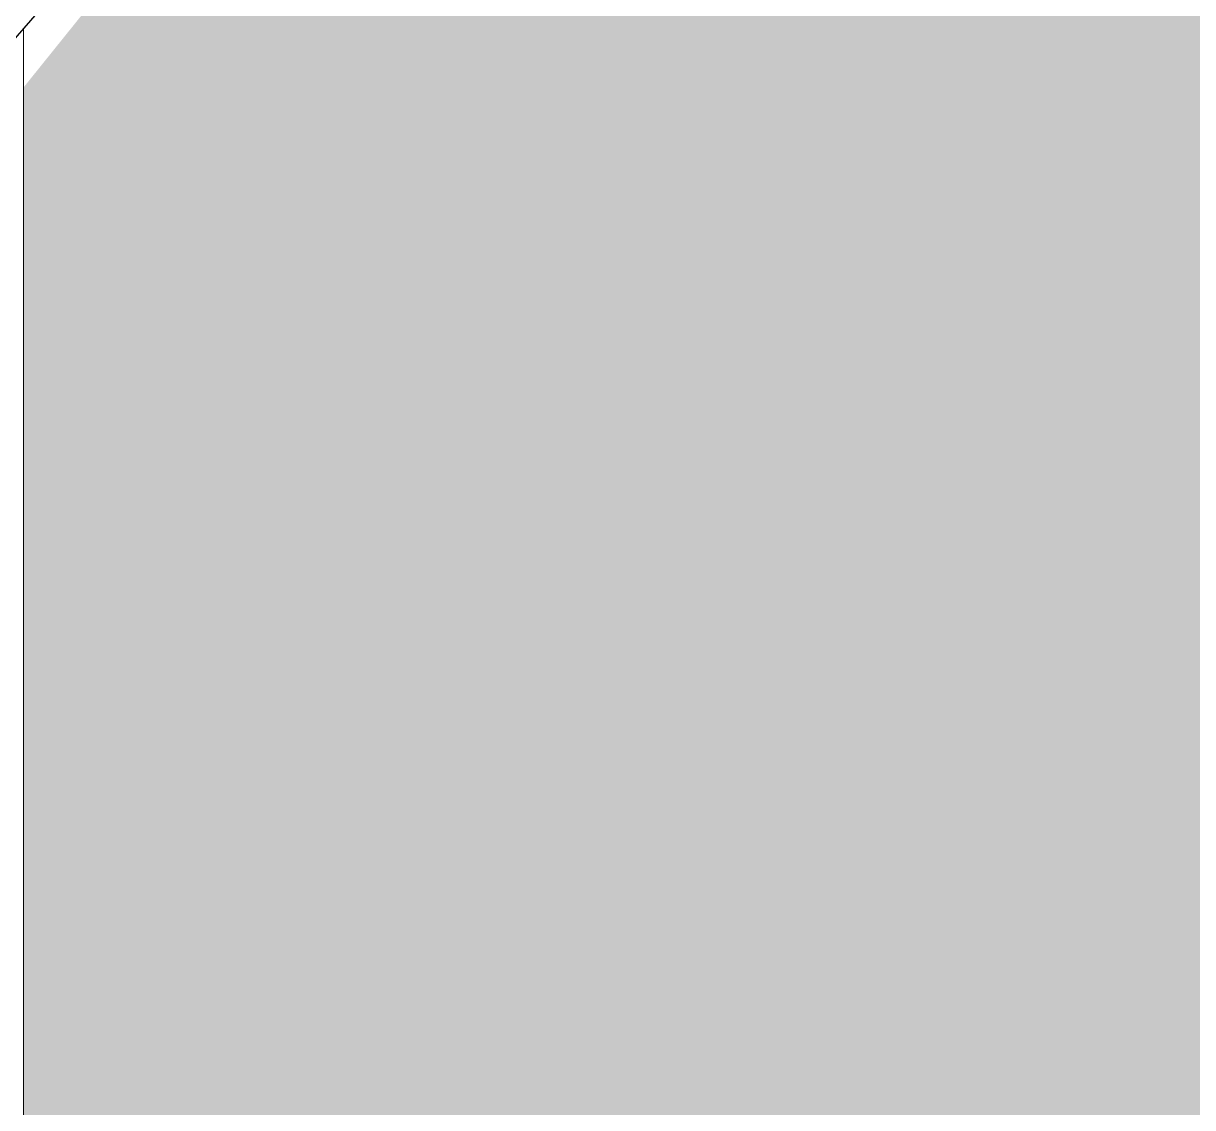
# Model space of a CAD drawing. Header units: metres. Extents: x -5 to 264, y -2 to 18.
# Drawn here: x 10.27851 to 10.30075, y 13.61904 to 13.63967 of the extents above; entities that cross this region are included whole.
import ezdxf

# ---------------------------------------------------------------- set-up
doc = ezdxf.new("R2010")
doc.units = ezdxf.units.M
for name, color, linetype, lineweight in [('A-ROOF', 7, 'Continuous', 9), ('A-ROOF-1', 7, 'Continuous', 25), ('S-BEAM', 7, 'Continuous', 5), ('S-BEAM-3', 7, 'Continuous', 15)]:
    doc.layers.add(name, color=color, linetype=linetype, lineweight=lineweight)
doc.layers.add('S-BEAM-1', color=7, linetype='Continuous', lineweight=5, true_color=0xe9e9e9)

# ---------------------------------------------------------------- blocks, each defined once
blk = doc.blocks.new('Telhados 1 - Telhados 1-4018348-CORTE A_A')
at = {"layer": 'A-ROOF-1'}
blk.add_line((10.277545, 13.638449), (10.291531, 13.654539), dxfattribs=at)
blk = doc.blocks.new('MK_JOIST_R01 - MK_JOIST_36_-V62-CORTE A_A')
at = {"layer": 'S-BEAM-1'}
blk.add_hatch(color=256, dxfattribs=at).paths.add_polyline_path([(10.294048, 13.573705), (10.321485, 13.573705), (10.321299, 13.639779), (10.302028, 13.658654), (10.294048, 13.65763), (10.290509, 13.653363), (10.278515, 13.638449), (10.278515, 13.573705), (10.291531, 13.573705)])
at = {"layer": 'S-BEAM'}
blk.add_line((10.278515, 13.627283), (10.278515, 13.639565), dxfattribs=at)
at = {"layer": 'S-BEAM-3'}
blk.add_line((10.278515, 13.573705), (10.278515, 13.627283), dxfattribs=at)

msp = doc.modelspace()

# ---------------------------------------------------------------- block references
at = {"layer": 'A-ROOF'}
msp.add_blockref('Telhados 1 - Telhados 1-4018348-CORTE A_A', (0, 0), dxfattribs=at)
at = {"layer": 'S-BEAM'}
msp.add_blockref('MK_JOIST_R01 - MK_JOIST_36_-V62-CORTE A_A', (0, 0), dxfattribs=at)

doc.saveas('drawing.dxf')
